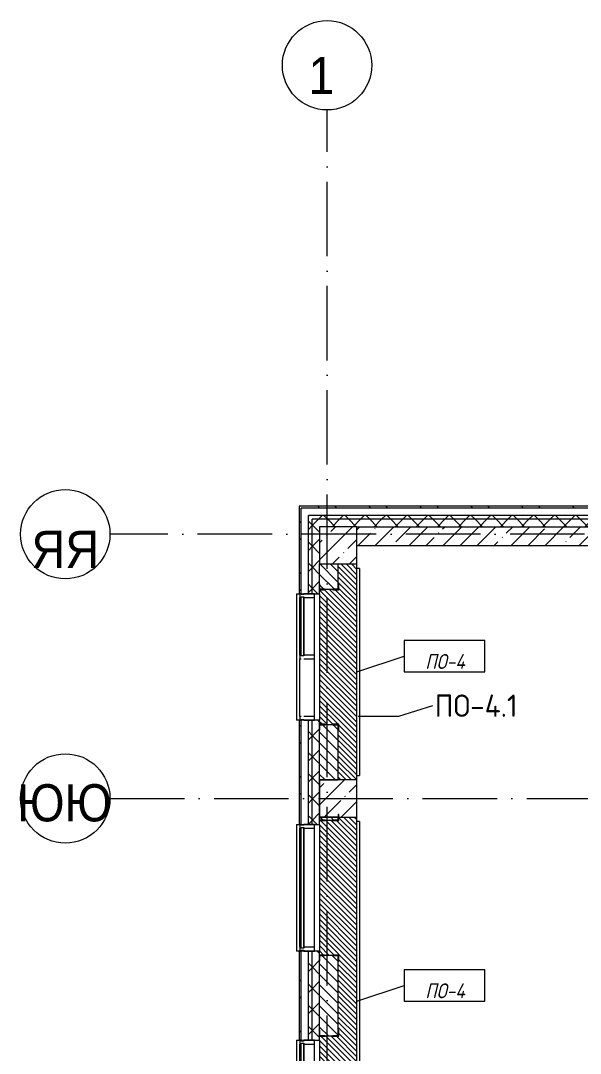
# Model space of a CAD drawing. Header units: millimetres. Extents: x -6467 to 106027, y -7090 to 195095.
# Drawn here: x -6358 to 1162, y 181220 to 195095 of the extents above; entities that cross this region are included whole.
import ezdxf

# ---------------------------------------------------------------- set-up
doc = ezdxf.new("R2010")
doc.units = ezdxf.units.MM
doc.linetypes.add('50_200_ШТРИХ_1Т_ш5_п1_п1_', pattern=[1400, 1000, -200, 0, -200])
for name, color, linetype, lineweight in [('A-FLOR', 7, 'Continuous', 9), ('A-FLOR-IDEN', 7, 'Continuous', 9), ('A-GLAZ', 7, 'Continuous', 5), ('A-GLAZ-CWMG', 7, 'Continuous', 9), ('A-GLAZ-CWMG-1', 7, 'Continuous', 20), ('A-WALL', 7, 'Continuous', 5), ('A-WALL-FNSH-1', 7, 'Continuous', 5), ('A-WALL-IDEN', 7, 'Continuous', 9), ('I-WALL', 7, 'Continuous', 5), ('S-COLS', 7, 'Continuous', 9), ('S-COLS-1', 7, 'Continuous', 5)]:
    doc.layers.add(name, color=color, linetype=linetype, lineweight=lineweight)
for name, color, linetype, lineweight, true_color in [('A-FLOR-PATT-1', 7, 'Continuous', 5, 0xd61c12), ('A-GENM-1', 7, 'Continuous', 9, 0xaaaaaa), ('A-GENM-2', 7, 'Continuous', 20, 0xaaaaaa), ('A-WALL-2', 7, 'Continuous', 5, 0xaaaaaa), ('Оси-1', 7, 'Continuous', 20, 0xaaaaaa), ('Оси-2', 7, 'Continuous', 9, 0xaaaaaa), ('Оси-3', 7, '50_200_ШТРИХ_1Т_ш5_п1_п1_', 9, 0xaaaaaa)]:
    doc.layers.add(name, color=color, linetype=linetype, lineweight=lineweight, true_color=true_color)
doc.styles.add('Arial', font='arial.ttf', dxfattribs={"width": 0.9, "height": 500})
doc.styles.add('GOST Common', font='', dxfattribs={"height": 300})
doc.styles.add('GOST Common_I', font='', dxfattribs={"width": 0.9, "height": 200})
doc.styles.get('GOST Common').set_extended_font_data('GOST Common')
doc.styles.get('GOST Common_I').set_extended_font_data('GOST Common', italic=True)
pattern_1 = [(45, (109.45, 102614.03), (-228.0985, 228.0985), []), (45, (337.55, 102614.03), (-228.0985, 228.0985), [403.225, -80.645, 6.706, -73.939])]
pattern_2 = [(135, (109.45, 102614.03), (-342.1478, -342.1478), []), (135, (337.55, 102614.03), (-342.1478, -342.1478), [])]
pattern_3 = [(45, (109.45, 102614.03), (-141.42136, 141.42136), []), (135, (109.45, 102614.03), (-141.42136, -141.42136), [])]

# ---------------------------------------------------------------- blocks, each defined once
blk = doc.blocks.new('BSC_Колонна _Прямоугольная - 500х500-V19-АИ_План этажа Радиаторы_3')
at = {"layer": 'S-COLS-1'}
h = blk.add_hatch(dxfattribs=at)
h.set_pattern_fill('FP_45', color=256, style=0, pattern_type=2)
h.set_pattern_definition([(45, (2200, -85431.04), (-228.0985, 228.0985), []), (45, (2428.1, -85431.04), (-228.0985, 228.0985), [403.225, -80.645, 6.706, -73.939])])
h.paths.add_polyline_path([(-250, -250), (250, -250), (250, 250), (-250, 250), (-250, 92)])
for p, q in [((250, 250), (-250, 250)), ((-250, 250), (-250, -250)), ((250, -250), (250, 250)), ((-250, -250), (250, -250))]:
    blk.add_line(p, q, dxfattribs=at)
blk = doc.blocks.new('Прямоугольный импост - Импост структурный с накладкой - 180мм-22071093-АИ_План этажа Радиаторы_3')
at = {"layer": 'A-GLAZ-CWMG'}
for p, q in [((49825, 55111), (49050, 55111)), ((49825, 54931), (49050, 54931)), ((49825, 54914), (49050, 54914))]:
    blk.add_line(p, q, dxfattribs=at)
blk = doc.blocks.new('Прямоугольный импост - Импост структурный с накладкой - 180мм-22437098-АИ_План этажа Радиаторы_3')
at = {"layer": 'A-GLAZ-CWMG-1'}
for p, q in [((-50, 0), (-50, 17)), ((-50, 17), (0, 17)), ((-40, 0), (-50, 0)), ((-40, -40), (-40, 0)), ((0, 0), (-10, 0)), ((-10, 0), (-10, -40)), ((0, 17), (0, 0)), ((-50, -180), (-50, -40)), ((-50, -40), (-40, -40)), ((-10, -40), (0, -40)), ((0, -40), (0, -180)), ((0, -180), (-50, -180))]:
    blk.add_line(p, q, dxfattribs=at)
blk = doc.blocks.new('Прямоугольный импост - Импост структурный с накладкой - 180мм-22437099-АИ_План этажа Радиаторы_3')
at = {"layer": 'A-GLAZ-CWMG-1'}
for p, q in [((0, 17), (-50, 17)), ((-50, 17), (-50, 0)), ((-50, 0), (-40, 0)), ((-40, 0), (-40, -40)), ((-10, -40), (-10, 0)), ((-10, 0), (0, 0)), ((0, 0), (0, 17)), ((-40, -40), (-50, -40)), ((-50, -40), (-50, -180)), ((0, -40), (-10, -40)), ((0, -180), (0, -40)), ((-50, -180), (0, -180))]:
    blk.add_line(p, q, dxfattribs=at)
blk = doc.blocks.new('Прямоугольный импост - Импост структурный с накладкой - 180мм-22437089-АИ_План этажа Радиаторы_3')
at = {"layer": 'A-GLAZ-CWMG'}
for p, q in [((53650, 55111), (52050, 55111)), ((53650, 54931), (52050, 54931)), ((53650, 54914), (52050, 54914))]:
    blk.add_line(p, q, dxfattribs=at)
blk = doc.blocks.new('Прямоугольный импост - Импост структурный с накладкой - 180мм-22437111-АИ_План этажа Радиаторы_3')
at = {"layer": 'A-GLAZ-CWMG-1'}
for p, q in [((-50, 0), (-50, 17)), ((-50, 17), (0, 17)), ((0, 0), (-10, 0)), ((-10, 0), (-10, -40)), ((0, 17), (0, 0)), ((-50, -180), (-50, -40)), ((-10, -40), (0, -40)), ((0, -40), (0, -180)), ((0, -180), (-50, -180))]:
    blk.add_line(p, q, dxfattribs=at)
blk = doc.blocks.new('Прямоугольный импост - Импост структурный с накладкой - 180мм-V176-АИ_План этажа Радиаторы_3')
at = {"layer": 'A-GLAZ-CWMG'}
for p, q in [((6638, 55111), (5863, 55111)), ((6638, 54914), (5863, 54914))]:
    blk.add_line(p, q, dxfattribs=at)
blk = doc.blocks.new('Прямоугольный импост - Импост структурный с накладкой - 180мм-V179-АИ_План этажа Радиаторы_3')
at = {"layer": 'A-GLAZ-CWMG-1'}
for p, q in [((-25, 0), (-25, 17)), ((-25, 17), (25, 17)), ((-15, 0), (-25, 0)), ((-15, -40), (-15, 0)), ((25, 17), (25, 0)), ((-25, -180), (-25, -40)), ((-25, -40), (-15, -40)), ((25, -40), (25, -180)), ((25, -180), (-25, -180))]:
    blk.add_line(p, q, dxfattribs=at)
blk = doc.blocks.new('Прямоугольный импост - Импост структурный с накладкой - 180мм-22437157-АИ_План этажа Радиаторы_3')
at = {"layer": 'A-GLAZ-CWMG-1'}
for p, q in [((0, 17), (-50, 17)), ((-50, 17), (-50, 0)), ((-50, 0), (-40, 0)), ((-40, 0), (-40, -40)), ((-10, -40), (-10, 0)), ((-10, 0), (0, 0)), ((0, 0), (0, 17)), ((-40, -40), (-50, -40)), ((-50, -40), (-50, -180)), ((0, -40), (-10, -40)), ((0, -180), (0, -40)), ((-50, -180), (0, -180))]:
    blk.add_line(p, q, dxfattribs=at)
blk = doc.blocks.new('Фахверк _газобетон торцы_540 - Фахверк _газобетон торцы_-25581380-АИ_План этажа Радиаторы_3')
at = {"layer": 'A-GENM-2'}
for p, q in [((89406, 11135), (89325, 11135)), ((89325, 11135), (89325, 11129)), ((89325, 11129), (89400, 11129)), ((89400, 11129), (89400, 11054)), ((89406, 11054), (89406, 11135)), ((89400, 11054), (89406, 11054)), ((89400, 10879), (89325, 10879)), ((89325, 10879), (89325, 10873)), ((89325, 10873), (89406, 10873)), ((89400, 10954), (89400, 10879)), ((89406, 10954), (89400, 10954)), ((89406, 10873), (89406, 10954))]:
    blk.add_line(p, q, dxfattribs=at)
blk = doc.blocks.new('Фахверк _газобетон торцы_541 - Фахверк _газобетон торцы_-25581400-АИ_План этажа Радиаторы_3')
at = {"layer": 'A-GENM-2'}
for p, q in [((89406, 156989), (89325, 156989)), ((89325, 156989), (89325, 156983)), ((89325, 156983), (89400, 156983)), ((89400, 156983), (89400, 156908)), ((89406, 156908), (89406, 156989)), ((89400, 156908), (89406, 156908)), ((89406, 156808), (89400, 156808)), ((89400, 156808), (89400, 156733)), ((89406, 156727), (89406, 156808)), ((89400, 156733), (89325, 156733)), ((89325, 156733), (89325, 156727)), ((89325, 156727), (89406, 156727))]:
    blk.add_line(p, q, dxfattribs=at)
blk = doc.blocks.new('Фахверк _газобетон торцы_542 - Фахверк _газобетон торцы_-25581420-АИ_План этажа Радиаторы_3')
at = {"layer": 'A-GENM-2'}
for p, q in [((89406, 11135), (89325, 11135)), ((89325, 11135), (89325, 11129)), ((89325, 11129), (89400, 11129)), ((89400, 11129), (89400, 11054)), ((89406, 11054), (89406, 11135)), ((89400, 11054), (89406, 11054)), ((89400, 10879), (89325, 10879)), ((89325, 10879), (89325, 10873)), ((89325, 10873), (89406, 10873)), ((89400, 10954), (89400, 10879)), ((89406, 10954), (89400, 10954)), ((89406, 10873), (89406, 10954))]:
    blk.add_line(p, q, dxfattribs=at)
blk = doc.blocks.new('Фахверк _газобетон торцы_543 - Фахверк _газобетон торцы_-25581440-АИ_План этажа Радиаторы_3')
at = {"layer": 'A-GENM-2'}
for p, q in [((89406, 156989), (89325, 156989)), ((89325, 156989), (89325, 156983)), ((89325, 156983), (89400, 156983)), ((89400, 156983), (89400, 156908)), ((89406, 156908), (89406, 156989)), ((89400, 156908), (89406, 156908)), ((89406, 156808), (89400, 156808)), ((89400, 156808), (89400, 156733)), ((89406, 156727), (89406, 156808)), ((89400, 156733), (89325, 156733)), ((89325, 156733), (89325, 156727)), ((89325, 156727), (89406, 156727))]:
    blk.add_line(p, q, dxfattribs=at)
blk = doc.blocks.new('Фахверк _газобетон торцы_544 - Фахверк _газобетон торцы_-25581460-АИ_План этажа Радиаторы_3')
at = {"layer": 'A-GENM-2'}
for p, q in [((89406, 11135), (89325, 11135)), ((89325, 11135), (89325, 11129)), ((89325, 11129), (89400, 11129)), ((89400, 11129), (89400, 11054)), ((89406, 11054), (89406, 11135)), ((89400, 11054), (89406, 11054)), ((89400, 10879), (89325, 10879)), ((89325, 10879), (89325, 10873)), ((89325, 10873), (89406, 10873)), ((89400, 10954), (89400, 10879)), ((89406, 10954), (89400, 10954)), ((89406, 10873), (89406, 10954))]:
    blk.add_line(p, q, dxfattribs=at)
blk = doc.blocks.new('Фахверк _газобетон торцы_586 - Фахверк _газобетон торцы_-25582300-АИ_План этажа Радиаторы_3')
at = {"layer": 'A-GENM-2'}
for p, q in [((89406, 11135), (89325, 11135)), ((89325, 11135), (89325, 11129)), ((89325, 11129), (89400, 11129)), ((89400, 11129), (89400, 11054)), ((89406, 11054), (89406, 11135)), ((89400, 11054), (89406, 11054)), ((89400, 10879), (89325, 10879)), ((89325, 10879), (89325, 10873)), ((89325, 10873), (89406, 10873)), ((89400, 10954), (89400, 10879)), ((89406, 10954), (89400, 10954)), ((89406, 10873), (89406, 10954))]:
    blk.add_line(p, q, dxfattribs=at)
blk = doc.blocks.new('Фахверк _газобетон торцы_587 - Фахверк _газобетон торцы_-25582601-АИ_План этажа Радиаторы_3')
at = {"layer": 'A-GENM-2'}
for p, q in [((89406, 11135), (89325, 11135)), ((89325, 11135), (89325, 11129)), ((89325, 11129), (89400, 11129)), ((89400, 11129), (89400, 11054)), ((89406, 11054), (89406, 11135)), ((89400, 11054), (89406, 11054)), ((89400, 10879), (89325, 10879)), ((89325, 10879), (89325, 10873)), ((89325, 10873), (89406, 10873)), ((89400, 10954), (89400, 10879)), ((89406, 10954), (89400, 10954)), ((89406, 10873), (89406, 10954))]:
    blk.add_line(p, q, dxfattribs=at)
blk = doc.blocks.new('Фахверк _газобетон торцы_588 - Фахверк _газобетон торцы_-25582621-АИ_План этажа Радиаторы_3')
at = {"layer": 'A-GENM-2'}
for p, q in [((89406, 11135), (89325, 11135)), ((89325, 11135), (89325, 11129)), ((89325, 11129), (89400, 11129)), ((89400, 11129), (89400, 11054)), ((89406, 11054), (89406, 11135)), ((89400, 11054), (89406, 11054)), ((89400, 10879), (89325, 10879)), ((89325, 10879), (89325, 10873)), ((89325, 10873), (89406, 10873)), ((89400, 10954), (89400, 10879)), ((89406, 10954), (89400, 10954)), ((89406, 10873), (89406, 10954))]:
    blk.add_line(p, q, dxfattribs=at)
blk = doc.blocks.new('Отлив_СКБ - Отлив витража-V319-АИ_План этажа Радиаторы_3')
at = {"layer": 'A-GLAZ'}
for p, q in [((0, 67), (0, 100)), ((1700, 100), (0, 100)), ((0, 2), (10, 2)), ((865, 2), (1660, 2)), ((1690, 2), (1700, 2)), ((1700, 100), (1700, 67)), ((1650, 0), (875, 0))]:
    blk.add_line(p, q, dxfattribs=at)
blk = doc.blocks.new('Отлив_СКБ - Отлив витража-V320-АИ_План этажа Радиаторы_3')
at = {"layer": 'A-GLAZ'}
for p, q in [((0, 67), (0, 100)), ((1700, 100), (0, 100)), ((0, 2), (10, 2)), ((40, 2), (1660, 2)), ((1690, 2), (1700, 2)), ((1700, 100), (1700, 67)), ((1650, 0), (50, 0))]:
    blk.add_line(p, q, dxfattribs=at)
blk = doc.blocks.new('Ось сетки - Круг_Ø6_00__ISO-2_5_0_9K_-17386508-АИ_План этажа Радиаторы_3')
at = {"layer": 'Оси-1'}
blk.add_circle((0, 0), 3, dxfattribs=at)
blk = doc.blocks.new('AAR_СКБ_Марка_Перекрытия_1 мм - Марка пола-27961726-АИ_План этажа Радиаторы_3')
at = {"layer": 'A-FLOR-IDEN'}
for p, q in [((2.723, 2.101), (-2.69, 2.101)), ((-2.69, 2.101), (-2.69, 0)), ((2.723, 0), (2.723, 2.101)), ((-2.69, 0), (2.723, 0))]:
    blk.add_line(p, q, dxfattribs=at)

msp = doc.modelspace()

# ---------------------------------------------------------------- hatches: boundary and pattern name
at = {"layer": 'A-FLOR-PATT-1'}
h = msp.add_hatch(dxfattribs=at)
h.set_pattern_fill('FP_316', color=256, style=0, pattern_type=2)
h.set_pattern_definition([(315, (-2090.55, 186344.9), (35.3553, 35.3553), [])])
h.paths.add_polyline_path([(-1841, 184895), (-1841, 187795), (-2091, 187795), (-2091, 187530), (-2085, 187530), (-2087, 187449), (-2166, 187449), (-2166, 187455), (-2266, 187455), (-2266, 187449), (-2341, 187449), (-2341, 185641), (-2266, 185641), (-2266, 185635), (-2166, 185635), (-2166, 185641), (-2085, 185641), (-2087, 185560), (-2091, 185560), (-2091, 184895), (-2085, 184895)])
h = msp.add_hatch(dxfattribs=at)
h.set_pattern_fill('FP_317', color=256, style=0, pattern_type=2)
h.set_pattern_definition([(315, (-2090.55, 181919.9), (35.3553, 35.3553), [])])
h.paths.add_polyline_path([(-1841, 179445), (-1841, 184395), (-2085, 184395), (-2087, 184349), (-2166, 184349), (-2166, 184355), (-2266, 184355), (-2266, 184349), (-2341, 184349), (-2340, 182541), (-2266, 182541), (-2266, 182535), (-2166, 182535), (-2166, 182541), (-2085, 182541), (-2087, 182460), (-2091, 182460), (-2091, 181530), (-2085, 181530), (-2087, 181449), (-2166, 181449), (-2166, 181455), (-2266, 181455), (-2266, 181449), (-2341, 181449), (-2341, 179641), (-2266, 179641), (-2266, 179635), (-2166, 179635), (-2166, 179641), (-2085, 179641), (-2087, 179560), (-2091, 179560), (-2091, 179445), (-2085, 179445)])
at = {"layer": 'A-WALL'}
h = msp.add_hatch(dxfattribs=at)
h.set_pattern_fill('FP_122', color=256, style=0, pattern_type=2)
h.set_pattern_definition(pattern_3)
h.paths.add_polyline_path([(-2491, 157645), (-2441, 157645), (-2441, 158795), (-2491, 158795), (-2491, 157903)])
h.paths.add_polyline_path([(-2491, 160495), (-2441, 160495), (-2441, 161795), (-2491, 161795), (-2491, 160715)])
h.paths.add_polyline_path([(-2491, 163495), (-2441, 163495), (-2441, 164795), (-2491, 164795), (-2491, 163528)])
h.paths.add_polyline_path([(-2441, 166495), (-2441, 167795), (-2491, 167795), (-2491, 166495)])
h.paths.add_polyline_path([(-2491, 169495), (-2441, 169495), (-2441, 170695), (-2491, 170695), (-2491, 169856)])
h.paths.add_polyline_path([(-2491, 172395), (-2441, 172395), (-2441, 173695), (-2491, 173695), (-2491, 173372)])
h.paths.add_polyline_path([(-2441, 175395), (-2441, 176695), (-2491, 176695), (-2491, 175395)])
h.paths.add_polyline_path([(-2441, 178395), (-2441, 179695), (-2491, 179695), (-2491, 178395)])
h.paths.add_polyline_path([(-2441, 181395), (-2441, 182595), (-2491, 182595), (-2491, 181395)])
h.paths.add_polyline_path([(-2441, 184295), (-2441, 185695), (-2491, 185695), (-2491, 184295)])
h.paths.add_polyline_path([(-2491, 187395), (-2441, 187395), (-2441, 188445), (-2491, 188445), (-2491, 187434)])
h = msp.add_hatch(dxfattribs=at)
h.set_pattern_fill('FP_122', color=256, style=0, pattern_type=2)
h.set_pattern_definition(pattern_3)
h.paths.add_polyline_path([(23909, 188395), (23959, 188395), (23959, 188445), (20671, 188445), (20671, 188395), (22726, 188395)])
h.paths.add_polyline_path([(9711, 188395), (9711, 188445), (-2441, 188445), (-2441, 188395), (9493, 188395)])
h = msp.add_hatch(dxfattribs=at)
h.set_pattern_fill('FP_122', color=256, style=0, pattern_type=2)
h.set_pattern_definition(pattern_3)
h.paths.add_polyline_path([(-2341, 157695), (-2341, 158795), (-2441, 158795), (-2441, 157695)])
h.paths.add_polyline_path([(-2341, 160495), (-2341, 161795), (-2441, 161795), (-2441, 160495)])
h.paths.add_polyline_path([(-2341, 163495), (-2341, 164795), (-2441, 164795), (-2441, 163495)])
h.paths.add_polyline_path([(-2341, 166495), (-2341, 167795), (-2441, 167795), (-2441, 166495)])
h.paths.add_polyline_path([(-2341, 169495), (-2341, 170695), (-2441, 170695), (-2441, 169495)])
h.paths.add_polyline_path([(-2341, 172395), (-2341, 173695), (-2441, 173695), (-2441, 172395)])
h.paths.add_polyline_path([(-2441, 175395), (-2341, 175395), (-2341, 176695), (-2441, 176695), (-2441, 175481)])
h.paths.add_polyline_path([(-2441, 178395), (-2341, 178395), (-2341, 179695), (-2441, 179695), (-2441, 178997)])
h.paths.add_polyline_path([(-2441, 181395), (-2341, 181395), (-2341, 182595), (-2441, 182595), (-2441, 181809)])
h.paths.add_polyline_path([(-2341, 184295), (-2341, 185695), (-2441, 185695), (-2441, 184295)])
h.paths.add_polyline_path([(-2341, 187395), (-2341, 188395), (-2441, 188395), (-2441, 187395)])
h = msp.add_hatch(dxfattribs=at)
h.set_pattern_fill('FP_122', color=256, style=0, pattern_type=2)
h.set_pattern_definition(pattern_3)
h.paths.add_polyline_path([(23809, 188295), (23909, 188295), (23909, 188395), (20671, 188395), (20671, 188295), (23109, 188295)])
h.paths.add_polyline_path([(6184, 188295), (9711, 188295), (9711, 188395), (-2341, 188395), (-2341, 188295), (5669, 188295)])
h = msp.add_hatch(dxfattribs=at)
h.set_pattern_fill('FP_1', color=256, style=0, pattern_type=2)
h.set_pattern_definition(pattern_1)
h.paths.add_polyline_path([(5659, 188045), (5669, 188045), (5669, 188295), (5659, 188295)])
h.paths.add_polyline_path([(5159, 188045), (5159, 188295), (-1841, 188295), (-1841, 188045), (4597, 188045)])
at = {"layer": 'A-WALL-2'}
h = msp.add_hatch(dxfattribs=at)
h.set_pattern_fill('FP_121', color=256, style=0, pattern_type=2)
h.set_pattern_definition(pattern_2)
h.paths.add_polyline_path([(-2618, 157518), (-2591, 157518), (-2591, 158795), (-2618, 158795), (-2618, 157903)])
h.paths.add_polyline_path([(-2618, 160495), (-2591, 160495), (-2591, 161795), (-2618, 161795), (-2618, 160715)])
h.paths.add_polyline_path([(-2591, 163495), (-2591, 164795), (-2618, 164795), (-2618, 163495)])
h.paths.add_polyline_path([(-2591, 166495), (-2591, 167795), (-2618, 167795), (-2618, 166495)])
h.paths.add_polyline_path([(-2591, 169495), (-2591, 170695), (-2618, 170695), (-2618, 169495)])
h.paths.add_polyline_path([(-2618, 172395), (-2591, 172395), (-2591, 173695), (-2618, 173695), (-2618, 173372)])
h.paths.add_polyline_path([(-2591, 175395), (-2591, 176695), (-2618, 176695), (-2618, 175395)])
h.paths.add_polyline_path([(-2591, 178395), (-2591, 179695), (-2618, 179695), (-2618, 178395)])
h.paths.add_polyline_path([(-2591, 181395), (-2591, 182595), (-2618, 182595), (-2618, 181395)])
h.paths.add_polyline_path([(-2591, 184295), (-2591, 185695), (-2618, 185695), (-2618, 184295)])
h.paths.add_polyline_path([(-2591, 187395), (-2591, 188572), (-2618, 188572), (-2618, 187395)])
h = msp.add_hatch(dxfattribs=at)
h.set_pattern_fill('FP_121', color=256, style=0, pattern_type=2)
h.set_pattern_definition(pattern_2)
h.paths.add_polyline_path([(24059, 188545), (24086, 188545), (24086, 188572), (20671, 188572), (20671, 188545), (22726, 188545)])
h.paths.add_polyline_path([(9711, 188545), (9711, 188572), (-2591, 188572), (-2591, 188545), (9493, 188545)])
at = {"layer": 'I-WALL'}
h = msp.add_hatch(dxfattribs=at)
h.set_pattern_fill('FP_2', color=256, style=0, pattern_type=2)
h.set_pattern_definition([(135, (109.45, 102614.03), (-70.71068, -70.71068), [])])
h.paths.add_polyline_path([(-2091, 158295), (-2091, 158735), (-2341, 158735), (-2341, 158295)])
h.paths.add_polyline_path([(-2341, 160555), (-2091, 160555), (-2091, 161295), (-2341, 161295), (-2341, 160715)])
h.paths.add_polyline_path([(-2091, 163555), (-2091, 164145), (-2341, 164145), (-2341, 163555)])
h.paths.add_polyline_path([(-2341, 164645), (-2091, 164645), (-2091, 164735), (-2341, 164735)])
h.paths.add_polyline_path([(-2341, 166555), (-2091, 166555), (-2091, 167735), (-2341, 167735), (-2341, 167043)])
h.paths.add_polyline_path([(-2341, 169555), (-2091, 169555), (-2091, 169795), (-2341, 169795)])
h.paths.add_polyline_path([(-2091, 170295), (-2091, 170635), (-2341, 170635), (-2341, 170295), (-2262, 170295)])
h.paths.add_polyline_path([(-2091, 172455), (-2091, 173635), (-2341, 173635), (-2341, 172455)])
h.paths.add_polyline_path([(-2091, 175455), (-2091, 175645), (-2341, 175645), (-2341, 175455)])
h.paths.add_polyline_path([(-2341, 176145), (-2091, 176145), (-2091, 176635), (-2341, 176635), (-2341, 176184)])
h.paths.add_polyline_path([(-2091, 178455), (-2091, 178945), (-2341, 178945), (-2341, 178455)])
h.paths.add_polyline_path([(-2091, 179445), (-2091, 179635), (-2341, 179635), (-2341, 179445)])
h.paths.add_polyline_path([(-2341, 181455), (-2091, 181455), (-2091, 182535), (-2341, 182535), (-2341, 181809)])
h.paths.add_polyline_path([(-2341, 184355), (-2091, 184355), (-2091, 184395), (-2341, 184395)])
h.paths.add_polyline_path([(-2091, 184895), (-2091, 185635), (-2341, 185635), (-2341, 184895)])
h.paths.add_polyline_path([(-2091, 187455), (-2091, 187795), (-2341, 187795), (-2341, 187455)])
at = {"layer": 'S-COLS-1'}
h = msp.add_hatch(dxfattribs=at)
h.set_pattern_fill('FP_1', color=256, style=0, pattern_type=2)
h.set_pattern_definition(pattern_1)
h.paths.add_polyline_path([(-2091, 184395), (-1841, 184395), (-1841, 184895), (-2341, 184895), (-2341, 184395)])

# ---------------------------------------------------------------- linework, layer by layer
at = {"layer": 'A-FLOR'}
for p, q in [((-1841, 184895), (-1841, 187795)), ((-2341, 187395), (-2341, 185695)), ((-2341, 184295), (-2341, 182595)), ((-1841, 179445), (-1841, 184395)), ((-2341, 181395), (-2341, 179695))]:
    msp.add_line(p, q, dxfattribs=at)
at = {"layer": 'A-FLOR-IDEN'}
for p, q in [((-1841, 186345), (-1203, 186555)), ((-1841, 181920), (-1203, 182130))]:
    msp.add_line(p, q, dxfattribs=at)
at = {"layer": 'A-WALL'}
for p, q in [((-2591, 187395), (-2591, 188545)), ((9711, 188545), (-2591, 188545)), ((-2491, 187395), (-2491, 188445)), ((9711, 188445), (-2491, 188445)), ((-2441, 187395), (-2441, 188395)), ((9711, 188395), (-2441, 188395)), ((-1841, 188045), (5159, 188045)), ((-2091, 187455), (-2091, 187795)), ((-1806, 187735), (-1841, 187735)), ((-1806, 187735), (-1806, 184955)), ((-2341, 187455), (-2091, 187455)), ((-2591, 184295), (-2591, 185695)), ((-2491, 184295), (-2491, 185695)), ((-2441, 184295), (-2441, 185695)), ((-2091, 185635), (-2341, 185635)), ((-2091, 184895), (-2091, 185635)), ((-1841, 184955), (-1806, 184955)), ((-2341, 184895), (-2091, 184895)), ((-2091, 184395), (-2341, 184395)), ((-2341, 184355), (-2091, 184355)), ((-2091, 184355), (-2091, 184395)), ((-1806, 184335), (-1841, 184335)), ((-1806, 184335), (-1806, 179505)), ((-2591, 181395), (-2591, 182595)), ((-2491, 181395), (-2491, 182595)), ((-2441, 181395), (-2441, 182595)), ((-2091, 182535), (-2341, 182535)), ((-2091, 181455), (-2091, 182535)), ((-2341, 181455), (-2091, 181455))]:
    msp.add_line(p, q, dxfattribs=at)
at = {"layer": 'A-WALL-FNSH-1'}
for p, q in [((-2618, 188572), (-2618, 187395)), ((9711, 188572), (-2618, 188572)), ((-1841, 188295), (5159, 188295)), ((-2341, 187395), (-2341, 187795)), ((-2618, 187395), (-2341, 187395)), ((-2618, 185695), (-2618, 184295)), ((-2341, 185695), (-2618, 185695)), ((-2341, 184295), (-2341, 185695)), ((-2618, 184295), (-2341, 184295)), ((-2618, 182595), (-2618, 181395)), ((-2341, 182595), (-2618, 182595)), ((-2341, 181395), (-2341, 182595)), ((-2618, 181395), (-2341, 181395))]:
    msp.add_line(p, q, dxfattribs=at)
at = {"layer": 'A-WALL-IDEN'}
for p, q in [((-1275, 185752), (-820, 185895)), ((-1823, 185752), (-1275, 185752))]:
    msp.add_line(p, q, dxfattribs=at)
at = {"layer": 'S-COLS'}
for p, q in [((-2091, 184895), (-2341, 184895)), ((-2341, 184395), (-2091, 184395))]:
    msp.add_line(p, q, dxfattribs=at)
at = {"layer": 'S-COLS-1'}
for p, q in [((-2341, 184895), (-2341, 184395)), ((-1841, 184895), (-2091, 184895)), ((-1841, 184395), (-1841, 184895)), ((-2091, 184395), (-1841, 184395))]:
    msp.add_line(p, q, dxfattribs=at)
at = {"layer": 'Оси-3'}
for p, q in [((-2241, 96724), (-2241, 193895)), ((104827, 188195), (-5158, 188195)), ((-5158, 184645), (104827, 184645))]:
    msp.add_line(p, q, dxfattribs=at)

# ---------------------------------------------------------------- block references
at = {"layer": 'A-FLOR-IDEN', "xscale": 199.9999999999999, "yscale": 199.9999999999999, "zscale": 199.9999999999999}
for p in [(-665, 186345), (-665, 181920)]:
    msp.add_blockref('AAR_СКБ_Марка_Перекрытия_1 мм - Марка пола-27961726-АИ_План этажа Радиаторы_3', p, dxfattribs=at)
at = {"layer": 'A-GENM-1'}
for name, p, rotation in [('Фахверк _газобетон торцы_540 - Фахверк _газобетон торцы_-25581380-АИ_План этажа Радиаторы_3', (-13219, 276855), 270.0000000000001), ('Фахверк _газобетон торцы_586 - Фахверк _газобетон торцы_-25582300-АИ_План этажа Радиаторы_3', (-13219, 276855), 270.0000000000001), ('Фахверк _газобетон торцы_587 - Фахверк _газобетон торцы_-25582601-АИ_План этажа Радиаторы_3', (-13219, 276855), 270.0000000000001), ('Фахверк _газобетон торцы_588 - Фахверк _газобетон торцы_-25582621-АИ_План этажа Радиаторы_3', (-13219, 276855), 270.0000000000001), ('Фахверк _газобетон торцы_541 - Фахверк _газобетон торцы_-25581400-АИ_План этажа Радиаторы_3', (154643, 96235), 89.9999999999999), ('Фахверк _газобетон торцы_542 - Фахверк _газобетон торцы_-25581420-АИ_План этажа Радиаторы_3', (-13219, 273755), 270.0000000000001), ('Фахверк _газобетон торцы_543 - Фахверк _газобетон торцы_-25581440-АИ_План этажа Радиаторы_3', (154643, 93135), 89.9999999999999), ('Фахверк _газобетон торцы_544 - Фахверк _газобетон торцы_-25581460-АИ_План этажа Радиаторы_3', (-13219, 270855), 270.0000000000001)]:
    msp.add_blockref(name, p, dxfattribs=dict(at, rotation=rotation))
at = {"layer": 'A-GLAZ', "rotation": 89.99999999999972}
for name, p in [('Отлив_СКБ - Отлив витража-V319-АИ_План этажа Радиаторы_3', (-2551, 185695)), ('Отлив_СКБ - Отлив витража-V320-АИ_План этажа Радиаторы_3', (-2551, 182595)), ('Отлив_СКБ - Отлив витража-V319-АИ_План этажа Радиаторы_3', (-2551, 179695))]:
    msp.add_blockref(name, p, dxfattribs=at)
at = {"layer": 'A-GLAZ-CWMG'}
for name, p, rotation in [('Прямоугольный импост - Импост структурный с накладкой - 180мм-22437157-АИ_План этажа Радиаторы_3', (-2591, 187395), 89.99999999999775), ('Прямоугольный импост - Импост структурный с накладкой - 180мм-22071093-АИ_План этажа Радиаторы_3', (-57522, 236395), 269.9999999999995), ('Прямоугольный импост - Импост структурный с накладкой - 180мм-V176-АИ_План этажа Радиаторы_3', (-57522, 192383), 269.9999999999995), ('Прямоугольный импост - Импост структурный с накладкой - 180мм-22437099-АИ_План этажа Радиаторы_3', (-2591, 184295), 89.99999999999775), ('Прямоугольный импост - Импост структурный с накладкой - 180мм-22437089-АИ_План этажа Радиаторы_3', (-57522, 236295), 269.9999999999995), ('Прямоугольный импост - Импост структурный с накладкой - 180мм-22437157-АИ_План этажа Радиаторы_3', (-2591, 181395), 89.99999999999775), ('Прямоугольный импост - Импост структурный с накладкой - 180мм-22071093-АИ_План этажа Радиаторы_3', (-57522, 230395), 269.9999999999995)]:
    msp.add_blockref(name, p, dxfattribs=dict(at, rotation=rotation))
at = {"layer": 'A-GLAZ-CWMG', "extrusion": (0, 0, -1), "rotation": 270.0000000000022}
for name, p in [('Прямоугольный импост - Импост структурный с накладкой - 180мм-V179-АИ_План этажа Радиаторы_3', (2591, 186545)), ('Прямоугольный импост - Импост структурный с накладкой - 180мм-22437111-АИ_План этажа Радиаторы_3', (2591, 185695)), ('Прямоугольный импост - Импост структурный с накладкой - 180мм-22437098-АИ_План этажа Радиаторы_3', (2591, 182595))]:
    msp.add_blockref(name, p, dxfattribs=at)
at = {"layer": 'S-COLS'}
msp.add_blockref('BSC_Колонна _Прямоугольная - 500х500-V19-АИ_План этажа Радиаторы_3', (-2091, 188045), dxfattribs=at)
at = {"layer": 'Оси-1', "xscale": 199.9999999999999, "yscale": 199.9999999999999, "zscale": 199.9999999999999}
msp.add_blockref('Ось сетки - Круг_Ø6_00__ISO-2_5_0_9K_-17386508-АИ_План этажа Радиаторы_3', (-2241, 194495), dxfattribs=at)
for p, rotation in [((-5758, 188195), 89.9999999999998), ((-5758, 184645), 269.9999999999995)]:
    msp.add_blockref('Ось сетки - Круг_Ø6_00__ISO-2_5_0_9K_-17386508-АИ_План этажа Радиаторы_3', p, dxfattribs=dict(at, rotation=rotation))

# ---------------------------------------------------------------- texts
at = {"layer": 'A-FLOR-IDEN', "char_height": 200, "width": 572.4, "attachment_point": 5, "line_spacing_factor": 1.022766, "style": 'GOST Common_I'}
for insert in [(-655, 186485), (-655, 182060)]:
    msp.add_mtext('\\pxqc,t0.9,1.8,2.7,3.6,4.5,5.4,6.3,7.2,8.1,9,9.9,10.8,11.7,12.6,13.5,14.4,15.3,16.2,17.1,18,18.9,19.8,20.7,21.6,22.5,23.4,24.3,25.2,26.1,27,27.9,28.8;{ПО-4}', dxfattribs=dict(at, insert=insert))
at = {"layer": 'A-WALL-IDEN', "insert": (-238, 186041), "char_height": 300, "width": 1178, "attachment_point": 2, "line_spacing_factor": 1.022766, "style": 'GOST Common'}
msp.add_mtext('\\pxqc,t0.26667,0.53333,0.8,1.06667,1.33333,1.6,1.86667,2.13333,2.4,2.66667,2.93333,3.2,3.46667,3.73333,4,4.26667,4.53333,4.8,5.06667,5.33333,5.6,5.86667,6.13333,6.4,6.66667,6.93333,7.2,7.46667,7.73333,8,8.26667,8.53333;{ПО-4.1}', dxfattribs=at)
at = {"layer": 'Оси-2', "char_height": 500, "attachment_point": 5, "line_spacing_factor": 0.936439, "style": 'Arial'}
for s, insert, width in [('\\pxqc,t4.572,9.144,13.716,18.288,22.86,27.432,32.004,36.576,41.148,45.72,50.292,54.864,59.436,64.008,68.58,73.152,77.724,82.296,86.868,91.44,96.012,100.584,105.156,109.728,114.3,118.872,123.444,128.016,132.588,137.16,141.732,146.304;{1}', (-2317, 194358), 358.2), ('\\pxqc,t4.572,9.144,13.716,18.288,22.86,27.432,32.004,36.576,41.148,45.72,50.292,54.864,59.436,64.008,68.58,73.152,77.724,82.296,86.868,91.44,96.012,100.584,105.156,109.728,114.3,118.872,123.444,128.016,132.588,137.16,141.732,146.304;{ЯЯ}', (-5758, 187992), 916.2), ('\\pxqc,t4.572,9.144,13.716,18.288,22.86,27.432,32.004,36.576,41.148,45.72,50.292,54.864,59.436,64.008,68.58,73.152,77.724,82.296,86.868,91.44,96.012,100.584,105.156,109.728,114.3,118.872,123.444,128.016,132.588,137.16,141.732,146.304;{ЮЮ}', (-5768, 184583), 1297.8)]:
    msp.add_mtext(s, dxfattribs=dict(at, insert=insert, width=width))

doc.saveas('drawing.dxf')
